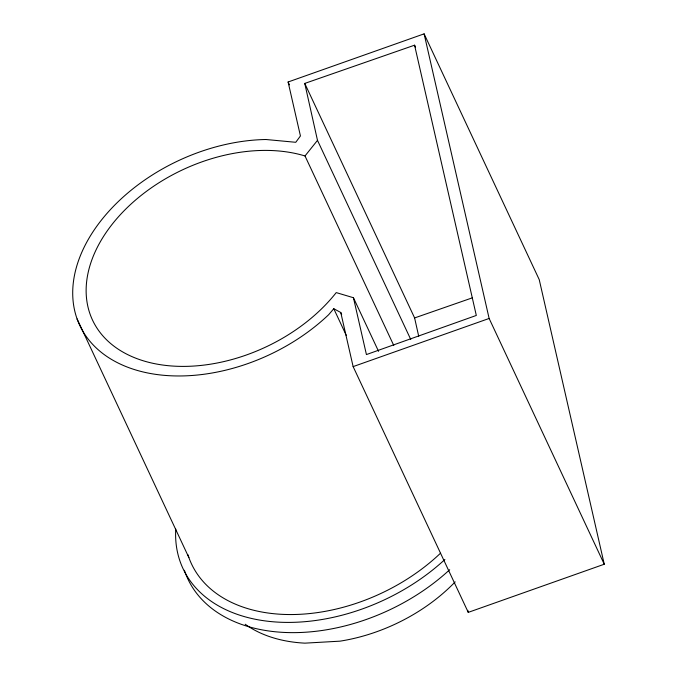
<?xml version="1.0" encoding="UTF-8"?>
<svg xmlns="http://www.w3.org/2000/svg" width="677" height="677" viewBox="0 0 677 677"><rect width="100%" height="100%" fill="white"/><g stroke="black" fill="none" stroke-linecap="round" stroke-linejoin="round"><path stroke-width="1.02" d="M378.553 351.321L353.436 297.719L336.224 292.599A145.437 97.886 -25.1 0 1 143.439 360.841A145.437 97.886 -25.1 0 1 112.221 224.205A145.437 97.886 -25.1 0 1 305.005 155.964L317.488 140.351L304.76 83.423L414.569 45.19L415.466 47.102M341.665 314.407L340.768 312.503L333.786 308.72L328.675 314.687A159.239 107.169 -25.1 0 1 77.11 318.977L188.875 557.56M77.11 318.977A159.239 107.169 -25.1 0 1 265.943 139.504L295.764 142.297L300.436 135.967L288.106 81.993L424.107 33.85L539.231 279.618L604.256 564.229L468.256 612.372L353.132 366.604L340.768 312.503M353.132 366.604L489.132 318.461L424.107 33.85M418.708 336.241L414.612 317.936L472.512 297.778M489.132 318.461L604.256 564.229M304.76 83.423L414.612 317.936M317.488 140.351L410.753 339.456M288.106 81.993L289.451 84.862M305.005 155.964L393.786 345.498M333.786 308.72L346.311 335.445M414.569 45.19L476.312 315.44L366.426 354.57L353.436 297.719M467.79 610.332L468.256 612.372M455.181 581.873A145.437 97.886 -25.1 0 1 339.998 641.161L304.912 643.15A145.437 97.886 -25.1 0 1 245.209 624.245M449.689 569.712A168.911 113.677 -25.1 0 1 184.398 570.254M444.891 559.49A168.911 113.677 -25.1 0 1 268.507 621.325A168.911 113.677 -25.1 0 1 175.758 529.042M440.439 553.27A159.239 107.169 -25.1 0 1 291.626 614.547A159.239 107.169 -25.1 0 1 187.927 554.717"/></g></svg>
